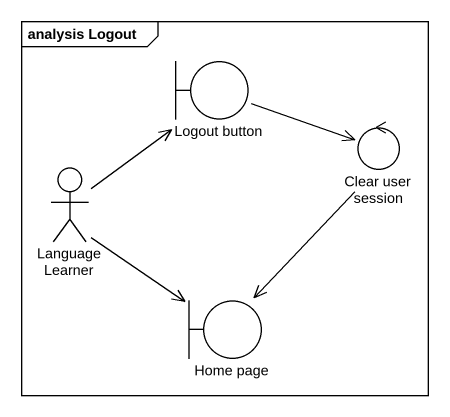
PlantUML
@startuml
mainframe analysis Logout
boundary "Logout button" as Logout_button
actor "Language Learner" as Language_Learner
control "Clear user session" as Clear_user_session
boundary "Home page" as Home_page
Logout_button -right-> Clear_user_session
Language_Learner -up-> Logout_button
Language_Learner --> Home_page
Clear_user_session --> Home_page
@enduml
